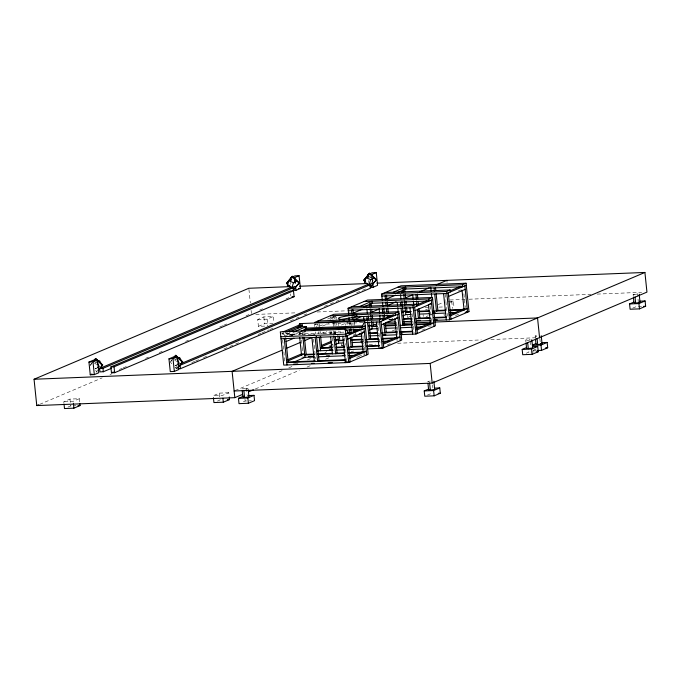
<?xml version="1.0" encoding="UTF-8"?>
<svg xmlns="http://www.w3.org/2000/svg" width="681" height="681" viewBox="0 0 681 681"><rect width="100%" height="100%" fill="white"/><g stroke="black" fill="none" stroke-linecap="round" stroke-linejoin="round"><path stroke-width="0.51" stroke-dasharray="3.4 2.55" d="M290.149 284.42L290.736 282.487M90.403 364.871L91.629 363.331M92.131 363.118L90.292 365.433L91.824 366.863M170.42 361.679L171.646 360.138M170.922 361.466L172.148 359.926M94.284 363.288L96.804 361.909M96.736 367.978L95.068 368.898L97.851 367.714M174.302 360.096L176.822 358.717M176.754 364.778L175.085 365.697L177.869 364.514M119.286 369.519L122.205 368.276M123.184 367.868L128.062 365.799M145.615 358.359L148.543 357.125M159.269 352.579L162.197 351.345M185.598 341.428L188.526 340.185M219.733 326.965L222.661 325.731M223.632 325.314L228.51 323.254M246.062 315.814L248.991 314.579M259.716 310.034L262.645 308.791M286.054 298.882L288.974 297.64M39.702 404.335L102.176 377.87M109.981 374.559L111.939 373.733M264.679 326.114L258.414 326.361L257.707 319.517L263.862 316.912L273.251 316.537L273.856 322.402M63.997 403.654L63.793 401.696L69.947 399.092L79.337 398.717L79.737 402.633M79.337 398.717L73.182 401.322L63.793 401.696M257.707 319.517L267.097 319.142L273.251 316.537M68.015 407.059L70.654 405.936L75.872 405.731M258.414 326.361L264.568 323.756L272.919 323.424M191.778 362.607L194.706 361.364M195.685 360.956L198.605 359.713M203.483 357.653L208.36 355.584M223.972 348.97L228.842 346.91M229.82 346.493L234.698 344.424M235.669 344.016L238.597 342.773M258.108 334.516L261.027 333.273M262.006 332.864L268.833 329.97M269.812 329.553L274.69 327.493M290.293 320.879L295.171 318.81M296.141 318.402L299.07 317.159M303.947 315.099L306.876 313.856M324.428 306.416L329.306 304.356M330.285 303.939L335.154 301.879M336.133 301.462L339.061 300.227M356.614 292.787L361.492 290.719M362.471 290.31L367.348 288.242M284.139 332.881L282.249 333.681L290.378 333.358L291.425 335.375L297.231 332.915M285.628 333.545L287.518 332.745M290.055 332.839L284.266 335.299L292.753 334.916M289.28 335.282L295.137 332.796M314.852 326.642L314.639 324.539L316.052 323.935L316.418 327.45M327.672 319.014L334.065 316.307L334.388 319.466M291.553 335.563L300.338 331.843M330.038 319.261L335.895 316.776L336.252 320.291M298.389 334.533L304.084 332.124M319.346 326.208L324.224 324.139M322.59 326.08L328.446 323.594M320.938 333.707L326.795 331.221M341.436 325.024L347.293 322.539M353.328 335.495L358.215 333.426M389.864 320.019L394.75 317.95M458.058 291.136L461.965 289.485M301.76 357.474L303.173 356.87M329.51 345.718L333.409 344.067M389.89 320.138L392.818 318.904M228.765 392.75L219.376 393.124L213.221 395.729L222.61 395.355L228.765 392.75L229.174 396.657M235.115 390.579L282.947 370.319M288.804 367.834L292.702 366.182M307.352 359.977L311.251 358.325M324.922 352.537L326.871 351.711M341.3 343.437L341.513 345.505L345.42 343.854M407.893 317.389L412.78 315.32M425.472 309.949L427.421 309.123M438.155 304.577L443.042 302.509M217.443 401.083L220.082 399.968L219.376 393.124M255.324 388.979L299.257 370.37M307.063 367.068L311.941 364.999M325.612 359.21L329.519 357.551M361.73 343.905L364.658 342.671M391.992 331.094L394.92 329.851M426.153 316.622L428.111 315.788M429.09 315.38L432.018 314.137M243.406 401.773L245.16 401.032L251.417 400.777M356.657 357.406L361.934 355.167L359.84 355.252M455.487 315.541L459.879 313.677M363.501 355.005L364.914 354.409L364.59 351.243M387.344 344.909L390.273 343.667M421.931 330.259L426.808 328.191M427.404 395.099L430.92 393.609L430.741 391.839M526.234 353.235L528.873 352.12L528.694 350.349M533.027 350.357L536.543 348.868M632.734 308.127L636.25 306.637L636.071 304.867M448.209 301.76L451.707 301.215L453.427 301.649L454.065 307.821M449.928 302.202L453.427 301.649M633.313 296.533L633.1 294.473L637.476 293.792L638.216 300.985M636.565 294.643L633.1 294.473M351.107 351.464L353.737 351.055M535.36 338.023L535.147 335.963L537.769 335.554M525.928 342.015L525.715 339.955L530.09 339.274M530.056 339.989L527.434 340.398L525.715 339.955M242.002 388.868L246.377 388.187L248.097 388.63L245.466 389.038M430.392 381.037L427.762 381.445L429.481 381.888M449.954 299.98L464.782 299.393M469.022 299.223L590.819 294.354M597.169 294.098L641.655 292.328M255.767 314.435L297.069 312.783M317.193 311.983L346.85 310.8M425.225 307.667L430.52 307.454M438.998 307.114L443.229 306.952M335.895 316.776L332.643 316.912L333.009 320.419M330.515 317.814L336.857 317.559M638.344 306.552L641.468 306.424M388.996 319.295L392.128 319.168M388.621 319.857L390.707 319.772M348.544 322.641L346.927 322.7L347.14 324.786M314.639 324.539L319.874 324.326M326.165 324.079L340.84 323.492M362.854 322.615L345.505 323.305L345.718 325.39M427.949 326.105L432.129 325.935L431.805 322.777M343.982 332.132L283.185 334.558L280.308 331.843M302.185 334.541L314.767 334.039M323.152 333.707L335.724 333.205M290.642 335.41L292.736 335.324M312.647 334.533L314.75 334.448M333.613 333.69L335.707 333.613M341.513 345.505L345.752 345.344M369.051 344.407L375.41 344.152M397.653 343.267L481.322 339.921M490.848 339.547L535.334 337.767M533.197 350.689L536.322 350.562M530.959 352.034L534.091 351.907M535.147 335.963L536.866 336.405M170.31 362.241L171.842 363.671M175.664 367.246L177.196 368.685M175.162 367.459L176.694 368.898M95.646 370.447L97.179 371.877L96.676 372.09L95.144 370.66M175.417 359.832L176.396 361.705M95.4 363.024L96.379 364.905M539.837 338.363L540.263 342.466M530.303 341.326L530.831 346.467M463.889 293.8L465.302 307.489M451.707 301.215L452.448 308.399M446.864 280.368L447.077 282.436M445.102 293.877L445.766 300.372M445.876 301.428L447.4 316.171M444.063 314.018L444.25 315.78M430.06 305.922L431.26 317.508M431.371 318.563L431.694 321.721M432.563 384.876L432.886 387.957M423.088 314.477L423.293 316.435M412.056 313.558L412.703 319.874M412.814 320.93L413.248 325.135M413.358 326.19L414.039 332.771M407.34 315.499L407.544 317.457M396.674 322.266L396.997 325.424M397.108 326.48L397.432 329.638M397.542 330.694L397.976 334.907M396.836 338.142L397.108 340.772M377.793 321.475L380.185 344.637M368.378 280.529L368.574 282.487M362.956 335.452L363.177 337.555M363.279 338.61L364.046 345.982M364.156 347.038L364.48 350.196M360.777 328.676L361.1 331.834M354.214 322.207L354.546 325.373M355.269 332.388L355.448 334.15M352.801 322.811L353.013 324.914M353.967 334.133L354.129 335.707M349.838 311.455L350.025 313.209M350.97 322.343L351.294 325.501M350.392 324.658L350.17 322.573L348.757 323.177L348.97 325.254M349.549 322.939L349.77 325.05M344.407 337.81L345.165 345.182M345.599 349.396L346.033 353.609M346.544 358.521L346.825 361.245M340.015 331.026L340.236 333.094M338.074 323.552L338.295 325.654M338.832 330.923L339.053 333.026M336.55 323.1L336.763 325.203M334.822 323.679L335.043 325.79M335.588 331.051L335.801 333.162M334.788 331.264L335.001 333.349M333.298 323.228L333.622 326.386M334.167 331.656L334.388 333.758M333.264 330.821L333.588 333.945M331.536 331.392L331.758 333.477M332.183 337.648L332.728 342.849M332.83 343.896L333.367 349.106M330.013 330.949L330.336 334.082M319.304 323.807L319.576 326.437M320.061 331.179L320.283 333.281M317.882 324.411L318.104 326.514M318.648 331.783L318.861 333.886M315.397 331.911L315.618 334.013M313.532 339.019L314.069 344.228M314.179 345.276L315.575 358.819M303.811 331.468L304.143 334.626M302.381 331.894L302.645 334.524M300.568 331.596L300.891 334.754M301.436 340.023L302.092 346.34M302.194 347.395L302.739 352.664M299.129 332.022L299.402 334.652M290.625 293.869L290.83 295.835M282.624 339.93L284.837 361.339M267.097 319.142L267.803 325.986M263.862 316.912L264.568 323.756M248.923 289.331L250.336 303.019M251.093 310.391L251.425 313.549M246.377 388.187L247.016 394.35M244.981 399.262L245.16 401.032M176.796 365.391L177.06 367.953M69.947 399.092L70.654 405.936"/><path stroke-width="1.02" d="M291.613 279.576L288.829 280.759L287.356 285.603L291.987 287.544L294.779 286.36M291.987 287.544L293.46 282.7L296.244 281.517L294.396 280.742M368.787 276.495L366.003 277.678L364.531 282.521L369.162 284.462L371.954 283.279L372.83 280.376M369.162 284.462L370.634 279.619L373.418 278.435M297.648 328.438L299.742 323.611L364.727 321.015L368.166 354.273L348.74 362.505L283.747 365.101L280.308 331.843L345.301 329.246L348.17 331.962L348.289 333.111M283.1 331.902L299.078 325.135L302.449 325.007L301.7 326.735L289.408 331.945M300.015 326.803L306.45 326.548L305.888 329.255L301.028 331.306M305.105 329.281L362.752 326.982L362.632 325.841L364.727 321.015M93.459 361.024L95.8 358.495L102.686 364.939L98.404 370.336M93.961 360.811L95.8 358.495M97.902 370.549L102.686 364.939M173.476 357.823L175.817 355.295L182.704 361.739L177.809 367.91M173.978 357.61L175.817 355.295M177.92 367.348L182.704 361.739M291.8 288.463L286.446 283.449L291.945 276.503L292.447 276.29L299.334 282.743L293.332 289.893L299.334 282.743M292.447 276.29L286.446 283.449M365.152 281.798L363.62 280.368L369.621 273.209L376.508 279.653L370.507 286.812L366.684 283.228M363.62 280.368L369.621 273.209M370.507 286.812L376.508 279.653M97.579 367.519L99.256 366.599L96.804 361.909L99.588 360.734L101.554 364.48M177.928 358.453L179.605 357.534L181.572 361.288M177.596 364.318L179.273 363.407L176.822 358.717L179.605 357.534M242.632 394.359L234.826 397.661L36.774 405.578L34.05 379.249L248.812 288.276L290.115 286.624M88.947 362.062L93.374 360.189L97.434 360.028L98.754 372.754L94.318 374.627L90.258 374.788L88.947 362.062L93.008 361.9L97.434 360.028M290.898 280.674L290.591 277.737L295.026 275.865L299.087 275.703L300.406 288.429L295.971 290.302L292.924 290.429M290.591 277.737L294.66 277.576L299.087 275.703M111.131 368.447L103.333 371.749L99.979 371.886L99.622 368.481L289.817 287.918L293.17 287.782L294.098 296.686L114.646 372.694L111.48 372.822L110.875 366.94L290.319 290.932L293.485 290.804L114.042 366.812L110.875 366.94M99.622 368.481L102.976 368.344L293.17 287.782M90.258 374.788L92.029 374.039M111.48 372.822L113.429 371.996M36.774 405.578L38.723 404.744M168.965 358.87L173.391 356.989L177.452 356.827L178.771 369.553L174.336 371.434L170.276 371.596L168.965 358.87L173.025 358.708L177.452 356.827M368.072 277.593L367.766 274.656L372.201 272.783L376.261 272.621L377.58 285.348L373.145 287.22L370.098 287.339M367.766 274.656L371.835 274.494L376.261 272.621M64.091 404.633L64.499 408.549L73.888 408.174L80.043 405.561L79.839 403.612M180.703 363.739L366.991 284.828L370.345 284.701L370.702 288.106L180.508 368.668L177.988 368.77M370.345 284.701L180.15 365.263L180.508 368.668M285.535 332.166L302.449 325.007M348.681 314.511L348.034 308.28L367.459 300.057L432.452 297.461L435.38 325.807L415.955 334.039L401.211 334.626M382.288 300.278L381.641 294.047L401.066 285.816L466.059 283.219L468.988 311.575L449.562 319.798L433.78 320.428M293.213 332.149L306.45 326.548M359.704 306.459L372.039 301.232L372.252 303.249L363.705 306.867M393.312 292.226L405.646 286.999L405.859 289.016L397.312 292.634M286.054 341.556L293.869 338.244M353.269 313.081L362.054 309.361M386.876 298.848L395.661 295.128M401.518 292.643L403.467 291.817M281.891 350.247L232.102 371.332L234.826 397.661M286.769 348.178L300.44 342.39M304.339 340.738L312.153 337.427M354.129 319.644L361.934 316.342M371.698 312.204L379.504 308.893M387.319 305.59L396.104 301.87M405.867 297.733L412.695 294.839L413.154 299.002M419.53 291.945L429.294 287.808M436.129 284.913L446.864 280.368M349.566 334.677L349.353 332.66L345.812 334.158L280.819 336.755M304.041 329.732L361.688 327.433L365.237 325.927M367.604 348.859L382.347 348.272L401.773 340.04L398.845 311.694L333.852 314.29L314.426 322.522L379.419 319.925L382.96 318.419L383.173 320.436M330.311 315.788L395.295 313.192L398.845 311.694M348.034 308.28L413.026 305.684L416.568 304.186L416.781 306.203M363.918 301.555L428.902 298.959L432.452 297.461M381.641 294.047L446.634 291.451L450.175 289.953L450.388 291.97M397.525 287.322L462.51 284.726L466.059 283.219M349.064 333.639L359.798 329.093M382.671 319.406L393.405 314.86M416.278 305.165L427.013 300.619M449.886 290.932L460.62 286.386M287.731 359.747L301.394 353.967L304.645 353.831L288.054 360.862M321.338 345.514L331.102 341.385M354.946 331.281L357.874 330.038M388.553 317.048L391.481 315.805M365.442 327.944L346.016 336.176L281.032 338.772M399.049 313.711L379.623 321.943L364.948 322.53M432.656 299.478L413.231 307.71L348.246 310.306M466.264 285.245L446.838 293.468L381.854 296.065M321.662 346.629L331.417 342.492M335.324 340.84L338.253 339.598L335.001 339.725M368.932 326.599L371.86 325.365L368.608 325.492M402.539 312.366L405.467 311.123L403.033 311.226M318.776 350.264L317.355 350.868L333.137 350.238M347.795 339.087L364.386 332.056L362.76 332.124M381.403 324.854L397.993 317.823L396.368 317.891M415.01 310.613L431.601 303.59L429.975 303.649M448.617 296.38L465.208 289.357M294.269 361.892L305.011 357.346L302.943 337.333M327.876 347.659L331.783 345.999M335.69 344.348L338.619 343.105L343.837 342.901M369.298 330.115L372.218 328.872L371.46 321.5M387.821 322.266L389.234 321.662M402.905 315.882L405.825 314.639L411.052 314.426M213.425 397.687L213.928 402.573L223.317 402.199L229.471 399.594L229.267 397.636M248.488 391.873L253.375 389.804M247.739 395.61L254.004 395.355L254.549 400.658L248.395 403.263L239.005 403.637L238.461 398.334L243.738 396.104M238.461 398.334L247.85 397.959L254.004 395.355M349.472 357.287L363.135 351.498L366.387 351.37L349.796 358.393M383.08 343.045L396.742 337.265L399.994 337.129L383.403 344.16M416.687 328.812L430.349 323.024L433.601 322.896L417.01 329.927M449.315 314.988L463.957 308.791L467.209 308.663L450.618 315.686M346.91 362.037L345.488 362.632L342.764 336.303M34.05 379.249L430.154 363.424L644.916 272.451L646.95 292.115L432.188 383.08L234.136 390.996M434.546 388.144L439.764 387.932L440.318 393.235L434.163 395.84L424.774 396.214L424.22 390.92L428.621 389.055M532.499 346.655L537.718 346.442L538.262 351.745L532.108 354.35L522.719 354.724L522.174 349.43L526.566 347.565M532.482 345.063L535.998 343.573M639.876 301.172L645.094 300.959L645.648 306.263L639.493 308.868L630.104 309.242L629.55 303.947L633.951 302.083M424.22 390.92L433.61 390.545L439.764 387.932M522.174 349.43L531.563 349.055L537.718 346.442M532.644 345.395L540.995 345.054L547.149 342.449L547.694 347.753L541.54 350.357L537.369 350.519M629.55 303.947L638.94 303.573L645.094 300.959M339.087 319.832L356.921 316.759L356.708 314.741C353.677 315.192 326.974 317.814 344.373 319.959M633.415 297.554L633.943 302.696L635.662 303.139L640.038 302.449L639.187 294.235M535.462 339.044L535.998 344.186L537.709 344.62L542.085 343.939L541.242 335.724M526.038 343.037L526.566 348.178L528.286 348.621L532.661 347.931L531.81 339.717M242.215 390.928L242.853 397.091L244.573 397.525L248.948 396.844L248.199 389.651M427.974 383.505L428.613 389.668L430.366 389.396M428.613 389.668L430.332 390.111L434.708 389.421L433.857 381.207M299.649 286.25L367.434 283.543M376.959 283.16L644.916 272.451M298.372 288.506L300.406 288.429M402.973 289.127L462.722 286.744L462.51 284.726M385.182 292.549L450.175 289.953M291.987 296.771L294.098 296.686M371.46 303.283L429.115 300.976L428.902 298.959M351.583 306.782L416.568 304.186M411.179 311.498L405.587 312.273L410.805 312.06M418.492 311.208L428.936 310.791M436.249 310.502L445.646 310.127M449.826 309.957L464.451 309.37M419.164 311.728L429.609 311.311M433.201 311.166L445.272 310.681M449.451 310.519L463.029 309.974M433.363 312.996L435.448 312.911M450.073 312.324L452.158 312.247M466.553 311.668L468.988 311.575M419.411 314.094L429.856 313.677M432.988 313.549L445.519 313.056M449.698 312.885L455.964 312.639M465.132 312.273L467.566 312.17L464.851 285.841M354.622 316.844L395.508 315.218L395.295 313.192M643.554 306.339L645.648 306.263M317.976 321.015L382.96 318.419M403.612 318.708L411.971 318.376M418.236 318.129L429.728 317.669M433.908 317.499L446.438 316.997M392.801 319.687L394.886 319.602M403.246 319.27L411.596 318.938M415.776 318.768L430.401 318.189M434.58 318.018L446.064 317.559M417.436 320.538L420.569 320.41M435.193 319.832L437.287 319.747M449.349 319.261L450.975 319.202L448.26 292.873M386.195 322.334L395.133 321.977M403.484 321.636L411.843 321.304M416.023 321.143L430.647 320.555M373.375 324.496L376.55 324.369M385.029 324.028L395.618 323.611M403.033 323.313L411.503 322.973M415.742 322.803L430.571 322.215M434.801 322.045L537.539 317.942L539.573 337.597M304.986 328.14L362.632 325.841M376.525 325.782L371.979 326.505L377.197 326.293M384.884 325.441L396.376 324.982M402.641 324.735L412.039 324.36M416.219 324.19L430.843 323.611M385.557 325.961L396.001 325.544M400.181 325.373L412.712 324.88M416.891 324.709L428.375 324.25M370.6 328.94L377.444 328.668M385.804 328.327L396.248 327.91M400.419 327.748L411.911 327.289M416.091 327.118L422.356 326.871M345.131 330.123L361.9 329.451L361.688 327.433M347.259 332.737L349.353 332.66M368.966 332.992L377.317 332.651M384.629 332.362L397.168 331.86M400.3 331.741L412.831 331.238M359.193 333.92L362.326 333.801M369.638 333.503L377.989 333.171M381.59 333.026L396.793 332.422M400.973 332.251L412.456 331.792M382.79 334.814L385.923 334.694M400.539 334.107L402.633 334.022M415.742 333.503L417.368 333.435L414.652 307.105M354.214 336.499L361.526 336.21M369.877 335.878L378.236 335.546M382.416 335.375L397.04 334.788M343.965 339.972L338.372 340.738L343.59 340.534M351.277 339.683L361.722 339.266M369.034 338.968L378.432 338.593M382.611 338.431L396.189 337.887M351.949 340.194L362.394 339.776M365.527 339.657L378.057 339.155M382.237 338.985L395.814 338.44M360.921 341.675L363.007 341.59M352.196 342.569L362.641 342.151M366.812 341.981L379.351 341.479M382.484 341.36L388.749 341.104M332.226 347.353L321.781 347.77L320.359 348.366L331.851 347.906M336.397 347.182L344.756 346.85M351.021 346.595L362.513 346.135M366.693 345.974L379.223 345.471M336.031 347.744L344.382 347.404M347.982 347.267L363.186 346.655M366.318 346.527L378.849 346.033M329.332 349.847L332.464 349.719M348.136 349.089L350.221 349.012M380.517 347.795L383.761 347.668L381.045 321.338M336.269 350.111L344.629 349.779M348.808 349.608L363.433 349.03M541.931 342.662L547.149 342.449M314.537 354.043L306.178 354.375L304.765 354.971L314.162 354.597M317.669 353.916L332.294 353.328M336.474 353.167L344.824 352.826M349.004 352.664L362.581 352.12M317.295 354.478L344.45 353.388M348.629 353.218L361.16 352.724M308.51 356.657L312.69 356.495M326.267 355.95L329.4 355.822M342.986 355.286L345.071 355.201M303.385 357.406L314.409 356.972M318.589 356.801L344.697 355.754M348.876 355.593L355.141 355.337M545.609 347.829L547.694 347.753M536.177 351.83L538.262 351.745M315.329 360.913L288.174 362.003L286.752 362.598L345.241 360.266M317.414 360.836L345.616 359.704M293.639 364.165L297.818 363.995M311.396 363.45L314.528 363.331M328.106 362.786L332.285 362.615M344.816 362.122L350.153 361.909L347.438 335.58M77.957 405.646L80.043 405.561M227.386 399.679L229.471 399.594M438.223 393.32L440.318 393.235M638.318 302.006L640.038 302.449M540.373 343.496L542.085 343.939M369.715 276.886L372.49 278.052M366.003 277.678L370.634 279.619M288.829 280.759L293.46 282.7M369.119 273.421L376.006 279.865M364.122 280.155L365.654 281.585M291.945 276.503L298.831 282.955M289.246 285.382L290.77 286.812M175.315 355.508L182.202 361.951M95.297 358.708L102.184 365.152M638.94 303.573L639.493 308.868M635.024 296.967L635.662 303.139M540.995 345.054L541.54 350.357M537.079 338.457L537.709 344.62M531.563 349.055L532.108 354.35M527.647 342.458L528.286 348.621M462.033 290.183L464.101 310.195M446.634 291.451L449.562 319.798M443.586 293.605L446.31 319.934M435.5 287.518L435.823 290.642M436.146 293.766L437.874 310.434L436.453 311.038L434.733 294.371M434.086 288.114L434.41 291.247M430.732 287.203L431.158 291.374M431.371 293.46L431.805 297.623M431.243 300.074L433.959 326.403M428.426 304.424L430.494 324.428M433.61 390.545L434.163 395.84M430.154 363.424L432.188 383.08M429.592 382.918L430.332 390.111M417.385 294.107L417.819 298.269M418.143 301.394L418.466 304.518M418.892 308.689L419.862 318.061L418.449 318.665L417.479 309.285M415.972 294.703L416.397 298.874M416.619 300.951L417.044 305.122M413.367 301.087L413.793 305.25M413.026 305.684L415.955 334.039M409.979 307.838L412.703 334.167M404.633 288.761L404.965 291.919M405.178 294.03L405.612 298.244M405.944 301.402L406.268 304.56M406.591 307.718L407.034 311.932M403.22 289.365L403.544 292.524M403.765 294.626L404.199 298.84M404.412 300.951L404.846 305.156M405.067 307.267L405.825 314.639M401.901 301.751L404.267 324.667L402.846 325.271L401.126 308.604M400.513 294.754L400.947 298.968M400.479 302.355L400.803 305.48M397.227 302.483L397.551 305.607M397.764 307.693L398.198 311.855M397.636 314.316L400.351 340.645M394.818 318.657L396.887 338.661M386.953 299.546L386.519 295.333L385.097 295.937L385.531 300.151M387.174 301.657L387.608 305.871M387.821 307.974L388.255 312.187M388.587 315.346L388.8 317.457M385.752 302.253L386.076 305.411M386.408 308.578L386.731 311.736M387.055 314.894L387.387 318.053M383.778 308.34L384.212 312.502M384.425 314.588L384.859 318.759M385.284 322.922L386.255 332.294L384.842 332.898L383.871 323.526M382.501 302.39L382.935 306.595M382.364 308.936L382.79 313.107M383.011 315.192L383.437 319.355M379.113 309.072L379.547 313.234M379.76 315.32L380.185 319.483M379.419 319.925L382.347 348.272M371.835 274.494L372.03 276.452M372.235 278.41L372.541 281.347M372.745 283.305L373.145 287.22M376.372 322.07L379.096 348.4M371.026 302.994L371.358 306.152M371.681 309.319L372.005 312.477M372.337 315.635L372.66 318.793M372.984 321.951L373.426 326.165M369.613 303.598L369.86 306.058M370.158 308.859L370.592 313.073M370.805 315.184L371.239 319.398M368.293 315.984L368.608 319.117M368.932 322.241L370.66 338.908L369.238 339.504L367.408 321.798M366.906 308.995L367.34 313.209M366.872 316.588L367.195 319.712M363.62 316.716L363.943 319.84M364.029 328.548L366.744 354.878M361.211 332.89L363.279 352.903M353.345 313.788L352.911 309.574L351.49 310.17L351.822 313.328M353.669 316.946L354.001 320.104M354.98 329.578L355.193 331.69M352.145 316.495L352.469 319.653M353.448 329.127L353.779 332.285M350.817 328.821L351.251 332.992M351.677 337.155L352.647 346.535L351.234 347.131L350.264 337.759M349.004 317.678L349.327 320.836M349.404 329.425L349.83 333.588M345.301 329.246L348.74 362.505M339.376 336.193L339.819 340.398M337.853 335.733L338.619 343.105M335.324 336.474L337.052 353.141L335.631 353.737L333.801 336.031M330.66 337.206L332.379 353.873M320.606 336.448L321.841 348.383M319.193 337.044L320.606 350.741M311.898 337.538L314.375 361.5M304.824 329.706L305.037 331.724M304.467 337.785L306.212 354.639M299.742 323.611L300.142 327.544M294.66 277.576L295.265 283.449M295.563 286.386L295.971 290.302M299.691 337.461L301.538 355.371M288.233 362.615L285.697 338.04L284.275 338.644L286.999 364.973M247.85 397.959L248.395 403.263M243.824 390.341L244.573 397.525M222.917 398.291L223.317 402.199M173.025 358.708L174.336 371.434M114.042 366.812L114.646 372.694M102.976 368.344L103.333 371.749M93.008 361.9L94.318 374.627M73.386 403.28L73.888 408.174M316.563 336.806L315.15 337.41L317.627 361.373L319.04 360.768L316.563 336.806"/></g></svg>
